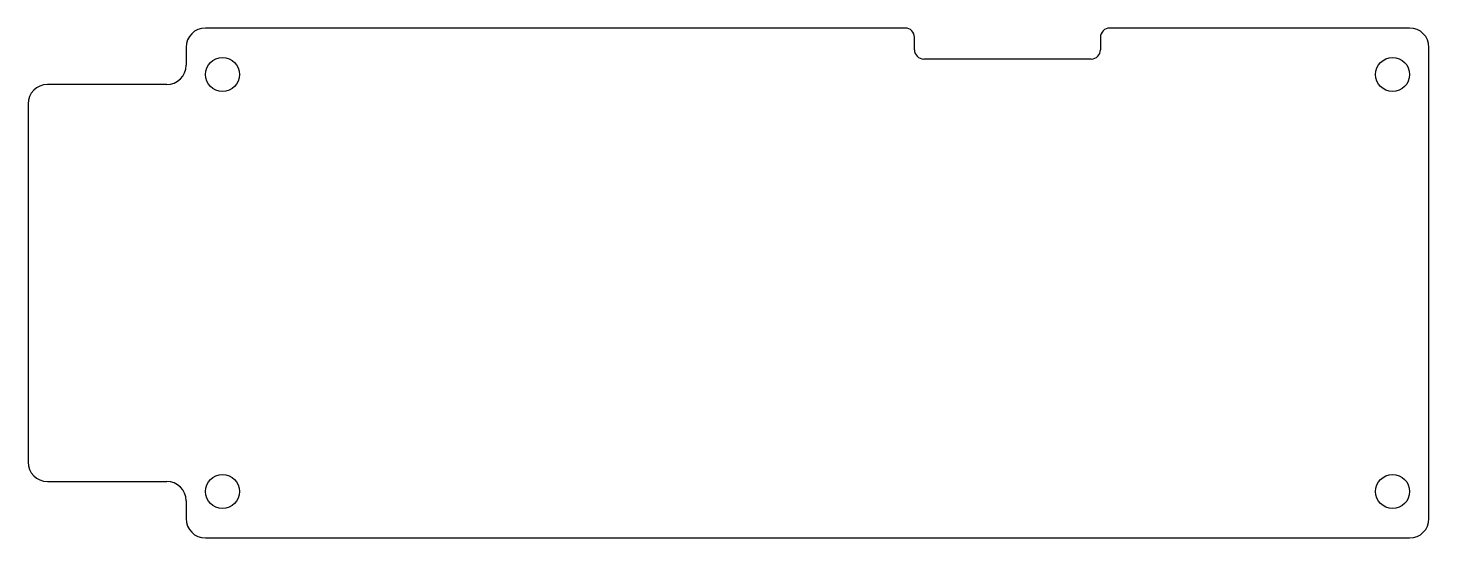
# Model space of a CAD drawing. Header units: millimetres. Extents: x -10.2 to 80.2, y 0 to 32.9.
import ezdxf

# ---------------------------------------------------------------- set-up
doc = ezdxf.new("R2010")
doc.units = ezdxf.units.MM

msp = doc.modelspace()

# ---------------------------------------------------------------- linework, layer by layer
at = {"color": 7, "linetype": 'Continuous', "lineweight": 25}
for p, q in [((46.4, 32.9), (1.25, 32.9)), ((78.95, 32.9), (59.6, 32.9)), ((0, 31.65), (0, 30.5)), ((47, 31.5), (47, 32.3)), ((59, 32.3), (59, 31.5)), ((80.2, 1.25), (80.2, 31.65)), ((58.4, 30.9), (47.6, 30.9)), ((-1.25, 29.25), (-8.95, 29.25)), ((-10.2, 28), (-10.2, 4.9)), ((-8.95, 3.65), (-1.25, 3.65)), ((0, 2.4), (0, 1.25)), ((1.25, 0), (78.95, 0))]:
    msp.add_line(p, q, dxfattribs=at)
for centre in [(2.35, 29.9), (77.85, 29.9), (2.35, 3), (77.85, 3)]:
    msp.add_circle(centre, 1.1, dxfattribs=at)
for centre, radius, start, end in [((1.25, 31.65), 1.25, 90, 180), ((46.4, 32.3), 0.6, 0, 90), ((59.6, 32.3), 0.6, 90, 180), ((78.95, 31.65), 1.25, 0, 90), ((47.6, 31.5), 0.6, 180, 270), ((58.4, 31.5), 0.6, 270, 0), ((-1.25, 30.5), 1.25, 270, 0), ((-8.95, 28), 1.25, 90, 180), ((-8.95, 4.9), 1.25, 180, 270), ((-1.25, 2.4), 1.25, 0, 90), ((1.25, 1.25), 1.25, 180, 270), ((78.95, 1.25), 1.25, 270, 0)]:
    msp.add_arc(centre, radius, start, end, dxfattribs=at)

doc.saveas('drawing.dxf')
